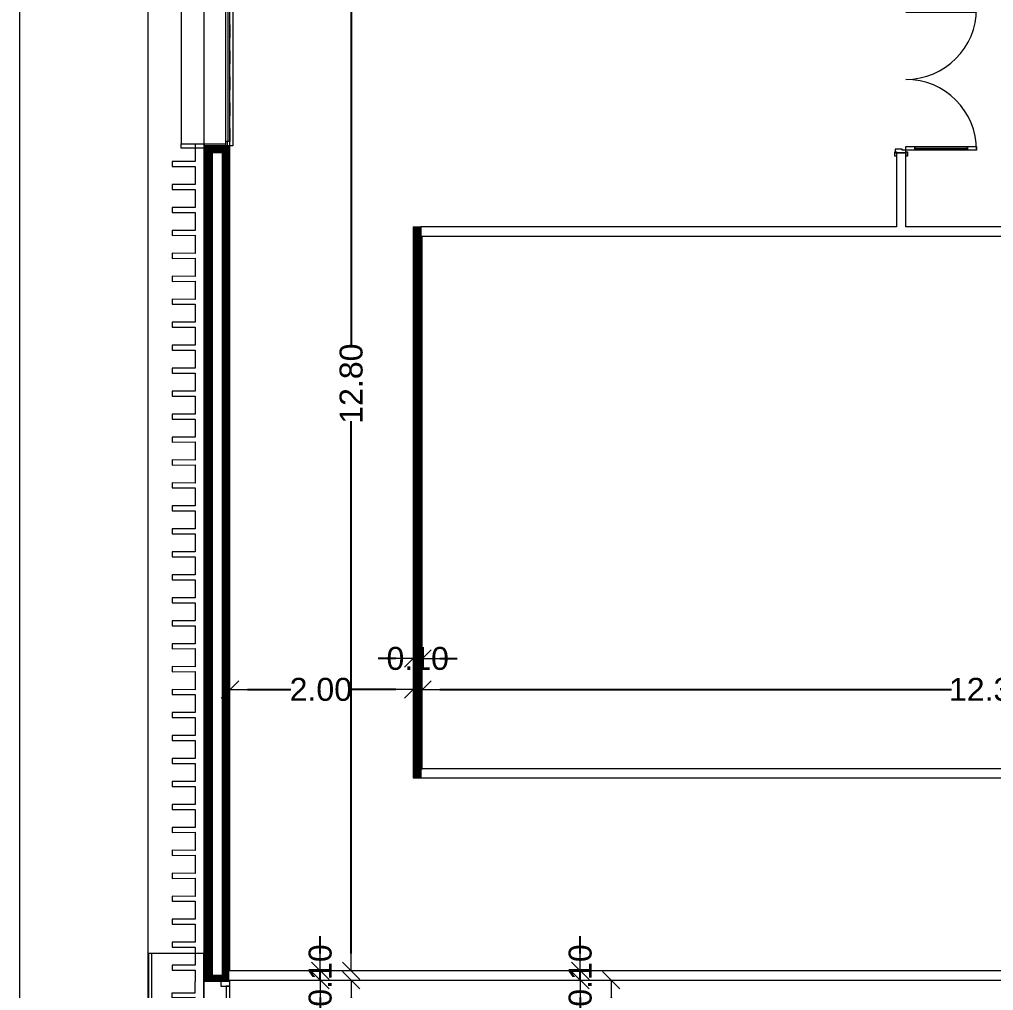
# Model space of a CAD drawing. Header units: millimetres. Extents: x -284281 to 1648660, y -821378 to -151356.
# Drawn here: x -208916 to -198307, y -245319 to -234747 of the extents above; entities that cross this region are included whole.
import ezdxf

# ---------------------------------------------------------------- set-up
doc = ezdxf.new("R2010")
doc.units = ezdxf.units.MM
doc.header["$MEASUREMENT"] = 0
doc.set_wipeout_variables(frame=1)
doc.linetypes.add('Traits', pattern=[282.222223, 141.111112, -141.111112])
doc.linetypes.add('Wipeout_Contour', pattern=[1000, 0, -1000])
doc.layers.get('Defpoints').update_dxf_attribs({"color": 250})
for name, color, linetype in [('Cotations - 1_100', 7, 'Continuous'), ('Fenêtres ARCHICAD', 7, 'Continuous'), ('Nouveau_0', 7, 'Continuous'), ('Portes ARCHICAD', 7, 'Continuous'), ('Sols_ Dalles', 7, 'Continuous'), ('Structure - Murs extérieurs', 7, 'Continuous')]:
    doc.layers.add(name, color=color, linetype=linetype)
doc.styles.add('STYLE_GENERE_2', font='arial.ttf')
doc.dimstyles.new('STYLE_GENERE__4', dxfattribs={"dimtxt": 250, "dimasz": 190, "dimexe": 0.18, "dimexo": 0.0625, "dimgap": 0, "dimtad": 0, "dimlfac": 0.001, "dimzin": 0, "dimdsep": 46, "dimtxsty": 'STYLE_GENERE_2', "dimblk": 'ARROWHEAD_6', "dimblk1": 'ARROWHEAD_6', "dimblk2": 'ARROWHEAD_6', "dimcen": 0.09, "dimse1": 1, "dimse2": 1, "dimclrd": 7, "dimclre": 7, "dimclrt": 7, "dimazin": 0, "dimtfac": 1, "dimtdec": 4, "dimtmove": 0, "dimatfit": 3, "dimfxl": 1, "dimtolj": 1, "dimtzin": 0, "dimarcsym": 0})
doc.dimstyles.new('STYLE_GENERE__5', dxfattribs={"dimtxt": 250, "dimasz": 190, "dimexe": 0.18, "dimexo": 0.0625, "dimgap": 0, "dimtad": 0, "dimtih": 1, "dimtoh": 1, "dimlfac": 0.001, "dimzin": 0, "dimdsep": 46, "dimtxsty": 'STYLE_GENERE_2', "dimblk": 'ARROWHEAD_6', "dimblk1": 'ARROWHEAD_6', "dimblk2": 'ARROWHEAD_6', "dimcen": 0.09, "dimse1": 1, "dimse2": 1, "dimclrd": 7, "dimclre": 7, "dimclrt": 7, "dimazin": 0, "dimtfac": 1, "dimtdec": 4, "dimtmove": 0, "dimatfit": 3, "dimfxl": 1, "dimtolj": 1, "dimtzin": 0, "dimarcsym": 0})
pattern_1 = [(45, (0, 175), (-55.684659, 55.684659), [0, -52.5, 0, -78.75]), (110, (175, 175), (74.000794, 26.934086), [0, -38.5, 0, -66.5])]
pattern_2 = [(45, (0, 0), (-7.0710678, 7.0710678), [])]

# ---------------------------------------------------------------- blocks, each defined once
blk = doc.blocks.new('Fenêtre 25_2')
at = {"layer": 'Fenêtres ARCHICAD', "color": 7, "linetype": 'Continuous', "lineweight": 5}
for p, q in [((-775, 480), (-825, 480)), ((-825, 480), (-825, 230)), ((-775, 480), (775, 480)), ((-775, 230), (-775, 480)), ((825, 480), (775, 480)), ((775, 480), (775, 230)), ((825, 230), (825, 480)), ((-825, 230), (-775, 230)), ((-825, 230), (-800, 230)), ((-825, 230), (-800, 230)), ((-775, 230), (-800, 230)), ((-800, 230), (-800, 0)), ((-800, 215), (-800, 230)), ((-800, 215), (-800, 230)), ((-800, 145), (-800, 215)), ((-800, 145), (-800, 215)), ((-800, 145), (-800, 215)), ((-800, 145), (-800, 215)), ((-775, 0), (-775, 230)), ((800, 230), (775, 230)), ((775, 230), (775, 0)), ((775, 230), (825, 230)), ((800, 0), (800, 230)), ((800, 215), (800, 230)), ((800, 215), (800, 230)), ((800, 230), (825, 230)), ((800, 230), (825, 230)), ((800, 145), (800, 215)), ((800, 145), (800, 215)), ((800, 145), (800, 215)), ((800, 145), (800, 215)), ((-800, 0), (-775, 0)), ((775, 0), (800, 0)), ((-800, -20), (800, -20)), ((-800, -50), (-800, -83)), ((-800, -83), (800, -83)), ((800, -83), (800, -50))]:
    blk.add_line(p, q, dxfattribs=at)
at = {"layer": 'Fenêtres ARCHICAD', "color": 7, "linetype": 'Traits', "lineweight": 5}
blk.add_line((-800, -50), (800, -50), dxfattribs=at)
at = {"color": 254, "linetype": 'Wipeout_Contour', "lineweight": 0, "ltscale": 3003.33026}
blk.add_wipeout([(-750, 0), (-750, -50), (750, -50), (750, 0)], dxfattribs=at).dxf.layer = 'Fenêtres ARCHICAD'
at = {"layer": 'Fenêtres ARCHICAD', "color": 7, "linetype": 'Continuous', "lineweight": 5}
for p, q in [((-800, 35), (-800, 145)), ((-800, 35), (-800, 145)), ((-800, 35), (-800, 145)), ((-800, 35), (-800, 145)), ((800, 35), (800, 145)), ((800, 35), (800, 145)), ((800, 35), (800, 145)), ((800, 35), (800, 145)), ((-800, 0), (-800, 35)), ((-800, 0), (-800, 35)), ((-800, 0), (-750, 0)), ((-800, -35), (-800, 0)), ((-800, -35), (-800, 0)), ((-750, 0), (-750, -50)), ((-750, 0), (750, 0)), ((750, -50), (750, 0)), ((750, 0), (800, 0)), ((800, 0), (800, 35)), ((800, 0), (800, 35)), ((800, -35), (800, 0)), ((800, -35), (800, 0)), ((-800, -50), (-800, -35)), ((-800, -50), (-800, -35)), ((-750, -50), (-800, -50)), ((-750, -25), (750, -25)), ((750, -50), (-750, -50)), ((800, -50), (750, -50)), ((800, -50), (800, -35)), ((800, -50), (800, -35))]:
    blk.add_line(p, q, dxfattribs=at)
blk = doc.blocks.new('Porte garage coulissante verticale 25')
at = {"layer": 'Portes ARCHICAD', "color": 7, "linetype": 'Continuous', "lineweight": 5}
for p, q in [((-1350, 0), (-1400, 0)), ((-1400, 0), (-1400, -100)), ((-1400, 0), (-1400, -15)), ((-1400, 0), (-1400, -15)), ((1350, 0), (-1350, 0)), ((-1350, 0), (-1350, -40)), ((-1350, -100), (-1350, 0)), ((1350, -40), (1350, 0)), ((1400, 0), (1350, 0)), ((1350, 0), (1350, -100)), ((1400, -100), (1400, 0)), ((1400, 0), (1400, -15)), ((1400, 0), (1400, -15)), ((-1400, -15), (-1400, -85)), ((-1400, -15), (-1400, -85)), ((-1400, -85), (-1400, -100)), ((-1400, -85), (-1400, -100)), ((-1400, -85), (-1400, -100)), ((-1400, -85), (-1400, -100)), ((-1400, -100), (-1350, -100)), ((-1400, -100), (-1400, -195)), ((-1400, -100), (-1400, -195)), ((-1350, -40), (1350, -40)), ((1350, -100), (1400, -100)), ((1400, -15), (1400, -85)), ((1400, -15), (1400, -85)), ((1400, -85), (1400, -100)), ((1400, -85), (1400, -100)), ((1400, -85), (1400, -100)), ((1400, -85), (1400, -100)), ((1400, -100), (1400, -195)), ((1400, -100), (1400, -195)), ((-1400, -195), (-1400, -265)), ((-1400, -195), (-1400, -265)), ((1400, -195), (1400, -265)), ((1400, -195), (1400, -265)), ((-1400, -265), (-1400, -280)), ((1400, -265), (1400, -280))]:
    blk.add_line(p, q, dxfattribs=at)
blk = doc.blocks.new('Mur_4_1', base_point=(219226, -253396))
at = {"color": 254, "linetype": 'Wipeout_Contour', "lineweight": 0, "ltscale": 1302280.262703505}
blk.add_wipeout([(219226, -245221), (219241, -245221), (219241, -236125), (219226, -236125)], dxfattribs=at)
at = {"color": 254, "linetype": 'Wipeout_Contour', "lineweight": 0, "ltscale": 1302823.003146906}
blk.add_wipeout([(219491, -236125), (219491, -245106), (219506, -245106), (219506, -236125)], dxfattribs=at)
at = {"color": 254, "linetype": 'Wipeout_Contour', "lineweight": 0, "ltscale": 1316412.341644092}
blk.add_wipeout([(219491, -245221), (219506, -245221), (219506, -245206), (219491, -245206)], dxfattribs=at)
at = {"linetype": 'Continuous', "lineweight": 5, "true_color": 0x5f5f5f}
h = blk.add_hatch(dxfattribs=at)
h.set_pattern_fill('ENDUIT_0001', color=251, style=0, pattern_type=2)
h.set_pattern_definition(pattern_1)
h.paths.add_polyline_path([(219226, -245221), (219241, -245221), (219241, -236125), (219226, -236125)])
h = blk.add_hatch(dxfattribs=at)
h.set_pattern_fill('ENDUIT_0001', color=251, style=0, pattern_type=2)
h.set_pattern_definition(pattern_1)
h.paths.add_polyline_path([(219491, -236125), (219491, -245106), (219506, -245106), (219506, -236125)])
h = blk.add_hatch(dxfattribs=at)
h.set_pattern_fill('ENDUIT_0001', color=251, style=0, pattern_type=2)
h.set_pattern_definition(pattern_1)
h.paths.add_polyline_path([(219491, -245221), (219506, -245221), (219506, -245206), (219491, -245206)])
at = {"color": 254, "linetype": 'Wipeout_Contour', "lineweight": 0, "ltscale": 1302393.879532534}
blk.add_wipeout([(219311, -236195), (219241, -236125), (219241, -245221), (219311, -245151)], dxfattribs=at)
at = {"linetype": 'Continuous', "lineweight": 5, "true_color": 0x5f5f5f}
h = blk.add_hatch(dxfattribs=at)
h.set_pattern_fill('BRIQUES_TERRE_CUITE__INT_97', color=251, style=0, pattern_type=2)
h.set_pattern_definition(pattern_2)
h.paths.add_polyline_path([(219311, -236195), (219241, -236125), (219241, -245221), (219311, -245151)])
at = {"color": 254, "linetype": 'Wipeout_Contour', "lineweight": 0, "ltscale": 1302635.501093489}
blk.add_wipeout([(219311, -236195), (219311, -245151), (219421, -245151), (219421, -236195)], dxfattribs=at)
at = {"color": 254, "linetype": 'Wipeout_Contour', "lineweight": 0, "ltscale": 1302879.807024971}
blk.add_wipeout([(219491, -236125), (219421, -236125), (219421, -245221), (219491, -245221)], dxfattribs=at)
at = {"linetype": 'Continuous', "lineweight": 5, "true_color": 0x5f5f5f}
h = blk.add_hatch(dxfattribs=at)
h.set_pattern_fill('BRIQUES_TERRE_CUITE__INT_97', color=251, style=0, pattern_type=2)
h.set_pattern_definition(pattern_2)
h.paths.add_polyline_path([(219491, -236125), (219421, -236125), (219421, -245221), (219491, -245221)])
at = {"color": 7, "linetype": 'Continuous', "lineweight": 5}
for p, q in [((219491, -245106), (219491, -236125)), ((219506, -236125), (219491, -236125)), ((219506, -245106), (219491, -245106)), ((219491, -245106), (219491, -245206)), ((219491, -245206), (219506, -245206)), ((219491, -245221), (219491, -245206)), ((219506, -245221), (219491, -245221))]:
    blk.add_line(p, q, dxfattribs=at)
at = {"color": 7, "linetype": 'Continuous', "lineweight": 5, "flags": 128}
for points in [[(219506, -245106), (219506, -236125)], [(219506, -245221), (219506, -245206)]]:
    blk.add_lwpolyline(points, dxfattribs=at)
at = {"color": 254, "linetype": 'Wipeout_Contour', "lineweight": 0, "ltscale": 1289247.892233699}
blk.add_wipeout([(219311, -236195), (219421, -236195), (219421, -236125), (219241, -236125)], dxfattribs=at)
at = {"color": 254, "linetype": 'Wipeout_Contour', "lineweight": 0, "ltscale": 1315930.026714784}
blk.add_wipeout([(219311, -245151), (219241, -245221), (219421, -245221), (219421, -245151)], dxfattribs=at)
at = {"linetype": 'Continuous', "lineweight": 5, "true_color": 0x5f5f5f}
h = blk.add_hatch(dxfattribs=at)
h.set_pattern_fill('BRIQUES_TERRE_CUITE__INT_97', color=251, style=0, pattern_type=2)
h.set_pattern_definition(pattern_2)
h.paths.add_polyline_path([(219311, -236195), (219421, -236195), (219421, -236125), (219241, -236125)])
h = blk.add_hatch(dxfattribs=at)
h.set_pattern_fill('BRIQUES_TERRE_CUITE__INT_97', color=251, style=0, pattern_type=2)
h.set_pattern_definition(pattern_2)
h.paths.add_polyline_path([(219311, -245151), (219241, -245221), (219421, -245221), (219421, -245151)])
at = {"color": 7, "linetype": 'Continuous', "lineweight": 5}
for p, q in [((219226, -236125), (219226, -236150)), ((219241, -236125), (219226, -236125)), ((219241, -236125), (219241, -245221)), ((219311, -236125), (219241, -236125)), ((219311, -236125), (219241, -236125)), ((219421, -236125), (219311, -236125)), ((219421, -236125), (219311, -236125)), ((219456, -236125), (219421, -236125)), ((219491, -236125), (219456, -236125)), ((219311, -236195), (219311, -245151)), ((219311, -236195), (219421, -236195)), ((219421, -236195), (219421, -245151)), ((219311, -245151), (219421, -245151)), ((219241, -245221), (219226, -245221)), ((219311, -245221), (219241, -245221)), ((219311, -245221), (219241, -245221)), ((219406, -245221), (219311, -245221)), ((219406, -245221), (219311, -245221)), ((219421, -245221), (219406, -245221)), ((219421, -245221), (219406, -245221)), ((219491, -245221), (219421, -245221))]:
    blk.add_line(p, q, dxfattribs=at)
at = {"color": 7, "linetype": 'Continuous', "lineweight": 5, "flags": 128}
blk.add_lwpolyline([(219226, -236125), (219226, -245221)], dxfattribs=at)
at = {"layer": 'Portes ARCHICAD', "color": 7, "linetype": 'Continuous', "lineweight": 5, "zscale": 1000, "rotation": 270}
blk.add_blockref('Porte garage coulissante verticale 25', (219506, -246621), dxfattribs=at)
at = {"layer": 'Fenêtres ARCHICAD', "color": 7, "linetype": 'Continuous', "lineweight": 5, "xscale": -1, "zscale": 1000, "rotation": 90}
blk.add_blockref('Fenêtre 25_2', (219456, -235325), dxfattribs=at)
blk = doc.blocks.new('Mur_138_1', base_point=(219226, -245206))
at = {"layer": 'Structure - Murs extérieurs', "color": 7, "linetype": 'Continuous', "lineweight": 5}
for p, q in [((219506, -245106), (219491, -245106)), ((219491, -245106), (219491, -245206)), ((219491, -245206), (219506, -245206))]:
    blk.add_line(p, q, dxfattribs=at)
at = {"layer": 'Structure - Murs extérieurs', "color": 7, "linetype": 'Continuous', "lineweight": 5, "flags": 128}
for points in [[(233861, -245106), (219506, -245106)], [(219506, -245206), (233861, -245206)]]:
    blk.add_lwpolyline(points, dxfattribs=at)
blk = doc.blocks.new('Mur_140_1', base_point=(219226, -235206))
at = {"layer": 'Structure - Murs extérieurs', "linetype": 'Continuous', "lineweight": 5, "true_color": 0x5f5f5f}
h = blk.add_hatch(dxfattribs=at)
h.set_pattern_fill('ENDUIT_0001', color=251, style=0, pattern_type=2)
h.set_pattern_definition(pattern_1)
h.paths.add_polyline_path([(219226, -235121), (219226, -235121), (219226, -235136), (219226, -235136)])
h = blk.add_hatch(dxfattribs=at)
h.set_pattern_fill('BRIQUES_TERRE_CUITE__INT_97', color=251, style=0, pattern_type=2)
h.set_pattern_definition(pattern_2)
h.paths.add_polyline_path([(219226, -235206), (219226, -235206), (219226, -235136), (219226, -235136)])
h = blk.add_hatch(dxfattribs=at)
h.set_pattern_fill('ENDUIT_0001', color=251, style=0, pattern_type=2)
h.set_pattern_definition(pattern_1)
h.paths.add_polyline_path([(219226, -235221), (219226, -235221), (219226, -235206), (219226, -235206)])
at = {"layer": 'Structure - Murs extérieurs', "color": 7, "linetype": 'Continuous', "lineweight": 5}
for p, q in [((219226, -235136), (219226, -235136)), ((219226, -235206), (219226, -235206))]:
    blk.add_line(p, q, dxfattribs=at)
at = {"layer": 'Structure - Murs extérieurs', "color": 7, "linetype": 'Continuous', "lineweight": 5, "flags": 128}
for points in [[(219226, -235121), (219226, -235121)], [(219226, -235221), (219226, -235221)]]:
    blk.add_lwpolyline(points, dxfattribs=at)
blk = doc.blocks.new('Mur_141_1', base_point=(221516, -237106))
at = {"layer": 'Structure - Murs extérieurs', "color": 7, "linetype": 'Continuous', "lineweight": 5}
for p, q in [((221586, -237006), (221586, -237091)), ((221586, -237091), (221586, -237106)), ((221586, -237106), (221601, -237106))]:
    blk.add_line(p, q, dxfattribs=at)
at = {"layer": 'Structure - Murs extérieurs', "color": 7, "linetype": 'Continuous', "lineweight": 5, "flags": 128}
for points in [[(226766, -237006), (221586, -237006)], [(233861, -237006), (226866, -237006)], [(221601, -237106), (241896, -237106)]]:
    blk.add_lwpolyline(points, dxfattribs=at)
blk = doc.blocks.new('Mur_166_1', base_point=(221516, -243006))
at = {"color": 254, "linetype": 'Wipeout_Contour', "lineweight": 0, "ltscale": 973225.053463}
blk.add_wipeout([(221501, -237006), (221516, -237021), (221516, -237006)], dxfattribs=at).dxf.layer = 'Structure - Murs extérieurs'
at = {"color": 254, "linetype": 'Wipeout_Contour', "lineweight": 0, "ltscale": 986430.862182}
blk.add_wipeout([(221501, -243006), (221516, -243006), (221516, -242991)], dxfattribs=at).dxf.layer = 'Structure - Murs extérieurs'
at = {"layer": 'Structure - Murs extérieurs', "linetype": 'Continuous', "lineweight": 5, "true_color": 0x5f5f5f}
h = blk.add_hatch(dxfattribs=at)
h.set_pattern_fill('ENDUIT_0001', color=251, style=0, pattern_type=2)
h.set_pattern_definition(pattern_1)
h.paths.add_polyline_path([(221501, -237006), (221516, -237021), (221516, -237006)])
h = blk.add_hatch(dxfattribs=at)
h.set_pattern_fill('ENDUIT_0001', color=251, style=0, pattern_type=2)
h.set_pattern_definition(pattern_1)
h.paths.add_polyline_path([(221501, -243006), (221516, -243006), (221516, -242991)])
at = {"color": 254, "linetype": 'Wipeout_Contour', "lineweight": 0, "ltscale": 1297801.44806953}
blk.add_wipeout([(221586, -237006), (221516, -237006), (221516, -237021), (221586, -237091)], dxfattribs=at).dxf.layer = 'Structure - Murs extérieurs'
at = {"color": 254, "linetype": 'Wipeout_Contour', "lineweight": 0, "ltscale": 1315290.401905245}
blk.add_wipeout([(221586, -242921), (221516, -242991), (221516, -243006), (221586, -243006)], dxfattribs=at).dxf.layer = 'Structure - Murs extérieurs'
at = {"layer": 'Structure - Murs extérieurs', "linetype": 'Continuous', "lineweight": 5, "true_color": 0x5f5f5f}
h = blk.add_hatch(dxfattribs=at)
h.set_pattern_fill('BRIQUES_TERRE_CUITE__INT_97', color=251, style=0, pattern_type=2)
h.set_pattern_definition(pattern_2)
h.paths.add_polyline_path([(221586, -237006), (221516, -237006), (221516, -237021), (221586, -237091)])
h = blk.add_hatch(dxfattribs=at)
h.set_pattern_fill('BRIQUES_TERRE_CUITE__INT_97', color=251, style=0, pattern_type=2)
h.set_pattern_definition(pattern_2)
h.paths.add_polyline_path([(221586, -242921), (221516, -242991), (221516, -243006), (221586, -243006)])
at = {"color": 254, "linetype": 'Wipeout_Contour', "lineweight": 0, "ltscale": 1306430.911029003}
blk.add_wipeout([(221501, -237006), (221501, -243006), (221516, -242991), (221516, -237021)], dxfattribs=at).dxf.layer = 'Structure - Murs extérieurs'
at = {"color": 254, "linetype": 'Wipeout_Contour', "lineweight": 0, "ltscale": 1306659.999939662}
blk.add_wipeout([(221601, -242906), (221601, -237106), (221586, -237106), (221586, -242906)], dxfattribs=at).dxf.layer = 'Structure - Murs extérieurs'
at = {"layer": 'Structure - Murs extérieurs', "linetype": 'Continuous', "lineweight": 5, "true_color": 0x5f5f5f}
h = blk.add_hatch(dxfattribs=at)
h.set_pattern_fill('ENDUIT_0001', color=251, style=0, pattern_type=2)
h.set_pattern_definition(pattern_1)
h.paths.add_polyline_path([(221501, -237006), (221501, -243006), (221516, -242991), (221516, -237021)])
h = blk.add_hatch(dxfattribs=at)
h.set_pattern_fill('ENDUIT_0001', color=251, style=0, pattern_type=2)
h.set_pattern_definition(pattern_1)
h.paths.add_polyline_path([(221601, -242906), (221601, -237106), (221586, -237106), (221586, -242906)])
at = {"color": 254, "linetype": 'Wipeout_Contour', "lineweight": 0, "ltscale": 1306545.513142773}
blk.add_wipeout([(221516, -237021), (221516, -242991), (221586, -242921), (221586, -237091)], dxfattribs=at).dxf.layer = 'Structure - Murs extérieurs'
at = {"layer": 'Structure - Murs extérieurs', "linetype": 'Continuous', "lineweight": 5, "true_color": 0x5f5f5f}
h = blk.add_hatch(dxfattribs=at)
h.set_pattern_fill('BRIQUES_TERRE_CUITE__INT_97', color=251, style=0, pattern_type=2)
h.set_pattern_definition(pattern_2)
h.paths.add_polyline_path([(221516, -237021), (221516, -242991), (221586, -242921), (221586, -237091)])
at = {"layer": 'Structure - Murs extérieurs', "color": 7, "linetype": 'Continuous', "lineweight": 5}
for p, q in [((221516, -237006), (221516, -237021)), ((221586, -237006), (221586, -237091)), ((221516, -237021), (221516, -242991)), ((221586, -237091), (221586, -237106)), ((221586, -237106), (221601, -237106)), ((221586, -242906), (221586, -237106)), ((221586, -242906), (221601, -242906)), ((221586, -242906), (221586, -242921)), ((221586, -242921), (221586, -243006)), ((221516, -242991), (221516, -243006))]:
    blk.add_line(p, q, dxfattribs=at)
at = {"layer": 'Structure - Murs extérieurs', "color": 7, "linetype": 'Continuous', "lineweight": 5, "flags": 128}
for points in [[(221501, -237006), (221516, -237006)], [(221501, -237006), (221501, -243006)], [(221516, -237006), (221586, -237006)], [(221601, -242906), (221601, -237106)], [(221501, -243006), (221516, -243006)], [(221516, -243006), (221586, -243006)]]:
    blk.add_lwpolyline(points, dxfattribs=at)
blk = doc.blocks.new('Mur_170_1', base_point=(233861, -243006))
at = {"layer": 'Structure - Murs extérieurs', "color": 7, "linetype": 'Continuous', "lineweight": 5}
for p, q in [((221586, -242906), (221601, -242906)), ((221586, -242906), (221586, -242921)), ((221586, -242921), (221586, -243006))]:
    blk.add_line(p, q, dxfattribs=at)
at = {"layer": 'Structure - Murs extérieurs', "color": 7, "linetype": 'Continuous', "lineweight": 5, "flags": 128}
for points in [[(233861, -242906), (221601, -242906)], [(221586, -243006), (233861, -243006)]]:
    blk.add_lwpolyline(points, dxfattribs=at)
blk = doc.blocks.new('Porte double 25_7')
at = {"layer": 'Portes ARCHICAD', "color": 7, "linetype": 'Continuous', "lineweight": 5}
for p, q in [((-772, 772), (-772, 672)), ((-732, 772), (-772, 772)), ((-732, 672), (-732, 772)), ((732, 672), (732, 772)), ((732, 772), (772, 772)), ((772, 772), (772, 672)), ((-772, 672), (-732, 672)), ((-752, 672), (-752, 100)), ((772, 672), (732, 672)), ((752, 672), (752, 100)), ((-837, 0), (-837, 19)), ((-837, 19), (-787, 19)), ((-787, 0), (-837, 0)), ((-800, 0), (-837, 0)), ((-800, 0), (-837, 0)), ((-772, 0), (-800, 0)), ((-800, 0), (-800, -115)), ((-800, 0), (-800, -100)), ((-800, 0), (-800, -100)), ((-787, 19), (-787, 0)), ((-732, 100), (-772, 100)), ((-772, 100), (-772, 0)), ((-772, -40), (-772, 0)), ((-772, 0), (-732, 0)), ((-732, 0), (-732, 100)), ((732, 0), (732, 100)), ((732, 100), (772, 100)), ((772, 0), (732, 0)), ((772, 100), (772, 0)), ((800, 0), (772, 0)), ((772, 0), (772, -40)), ((787, 19), (837, 19)), ((787, 0), (787, 19)), ((837, 0), (787, 0)), ((800, -115), (800, 0)), ((800, 0), (800, -100)), ((800, 0), (800, -100)), ((800, 0), (837, 0)), ((800, 0), (837, 0)), ((837, 19), (837, 0)), ((-837, -119), (-837, -100)), ((-837, -100), (-787, -100)), ((-800, -100), (-837, -100)), ((-800, -100), (-837, -100)), ((-787, -100), (-787, -119)), ((-760, -40), (-772, -40)), ((-760, -115), (-760, -40)), ((772, -40), (760, -40)), ((760, -40), (760, -115)), ((787, -100), (837, -100)), ((787, -119), (787, -100)), ((800, -100), (837, -100)), ((800, -100), (837, -100)), ((837, -100), (837, -119)), ((-787, -119), (-837, -119)), ((-800, -115), (-760, -115)), ((760, -115), (800, -115)), ((837, -119), (787, -119))]:
    blk.add_line(p, q, dxfattribs=at)
at = {"layer": 'Portes ARCHICAD', "color": 7, "linetype": 'Continuous', "lineweight": 5, "flags": 128}
for points in [[(-772, 672), (-772, 100), (-752, 100), (-752, 672)], [(-752, 672), (-752, 100), (-732, 100), (-732, 672)], [(752, 672), (752, 100), (732, 100), (732, 672)], [(772, 672), (772, 100), (752, 100), (752, 672)]]:
    blk.add_lwpolyline(points, close=True, dxfattribs=at)
at = {"layer": 'Portes ARCHICAD', "color": 7, "linetype": 'Continuous', "lineweight": 5}
for centre, start, end in [((-772, 0), 0, 90), ((772, 0), 90, 180)]:
    blk.add_arc(centre, 772, start, end, dxfattribs=at)
blk = doc.blocks.new('Mur_174_1', base_point=(226766, -237106))
at = {"layer": 'Structure - Murs extérieurs', "color": 7, "linetype": 'Continuous', "lineweight": 5}
for p, q in [((226766, -236200), (226766, -236237)), ((226866, -236200), (226766, -236200)), ((226866, -236200), (226866, -236237))]:
    blk.add_line(p, q, dxfattribs=at)
at = {"layer": 'Structure - Murs extérieurs', "color": 7, "linetype": 'Continuous', "lineweight": 5, "flags": 128}
for points in [[(226766, -236200), (226766, -237006)], [(226866, -237006), (226866, -236200)]]:
    blk.add_lwpolyline(points, dxfattribs=at)
at = {"layer": 'Portes ARCHICAD', "color": 7, "linetype": 'Continuous', "lineweight": 5, "zscale": 1000, "rotation": 270}
blk.add_blockref('Porte double 25_7', (226866, -235400), dxfattribs=at)
blk = doc.blocks.new('Loading-Equipment_Dock-shelters_NORSUD_Retractible-Gate')
at = {"color": 251, "linetype": 'Continuous', "lineweight": 5, "true_color": 0x5f5f5f, "flags": 128}
for points in [[(-1636.016, -30.00005), (-1635, -30.00005), (1635, -30.00005), (1636.016, -30.00005), (1641.756, -30.00005), (1647.626, -30.00005), (1653.553, -30.00005), (1659.454, -30.00005), (1665.239, -30.00005), (1670.814, -30.00005), (1676.084, -30.00005), (1680.962, -30.00005), (1685.37, -30.00005), (1689.244, -30.00005), (1692.538, -30.00005), (1695.224, -30.00005), (1697.296, -30.00005), (1698.762, -30.00005), (1699.648, -30.00005), (1700, -30.00005), (1699.992, 0), (1699.648, 0), (1698.762, 0), (1697.296, 0), (1695.224, 0), (1692.538, 0), (1689.244, 0), (1685.37, 0), (1680.962, 0), (1676.084, 0), (1670.814, 0), (1665.239, 0), (1659.454, 0), (1653.553, 0), (1647.626, 0), (1641.756, 0), (1636.016, 0), (1635, 0), (-1635, 0), (-1636.016, 0), (-1641.756, 0), (-1647.626, 0), (-1653.553, 0), (-1659.454, 0), (-1665.24, 0), (-1670.814, 0), (-1676.084, 0), (-1680.962, 0), (-1685.37, 0), (-1689.244, 0), (-1692.538, 0), (-1695.224, 0), (-1697.296, 0), (-1698.762, 0), (-1699.648, 0), (-1700, 0), (-1699.992, -30.00005), (-1699.648, -30.00005), (-1698.762, -30.00005), (-1697.296, -30.00005), (-1695.224, -30.00005), (-1692.538, -30.00005), (-1689.244, -30.00005), (-1685.37, -30.00005), (-1680.962, -30.00005), (-1676.084, -30.00005), (-1670.814, -30.00005), (-1665.24, -30.00005), (-1659.454, -30.00005), (-1653.553, -30.00005), (-1647.626, -30.00005), (-1641.756, -30.00005)], [(-1700, -596.3749), (1700, -596.3749), (1700, -33.00335), (-1700, -33.00335)]]:
    blk.add_lwpolyline(points, close=True, dxfattribs=at)
blk = doc.blocks.new('Tôle profilée 25_10')
at = {"color": 7, "linetype": 'Continuous', "lineweight": 5}
for p, q in [((0, 9115), (0, 8926.5)), ((-250, 8927.5), (-250, 8900)), ((0, 8926.5), (-250, 8927.5)), ((-250, 8900), (-250, 8872.5)), ((-250, 8872.5), (0, 8873.5)), ((0, 8873.5), (0, 8676.5)), ((-250, 8677.5), (-250, 8650)), ((0, 8676.5), (-250, 8677.5)), ((-250, 8650), (-250, 8622.5)), ((-250, 8622.5), (0, 8623.5)), ((0, 8623.5), (0, 8426.5)), ((-250, 8427.5), (-250, 8400)), ((0, 8426.5), (-250, 8427.5)), ((-250, 8400), (-250, 8372.5)), ((-250, 8372.5), (0, 8373.5)), ((0, 8373.5), (0, 8176.5)), ((-250, 8177.5), (-250, 8150)), ((0, 8176.5), (-250, 8177.5)), ((-250, 8150), (-250, 8122.5)), ((-250, 8122.5), (0, 8123.5)), ((0, 8123.5), (0, 7926.5)), ((-250, 7927.5), (-250, 7900)), ((0, 7926.5), (-250, 7927.5)), ((-250, 7900), (-250, 7872.5)), ((-250, 7872.5), (0, 7873.5)), ((0, 7873.5), (0, 7676.5)), ((-250, 7677.5), (-250, 7650)), ((0, 7676.5), (-250, 7677.5)), ((-250, 7650), (-250, 7622.5)), ((-250, 7622.5), (0, 7623.5)), ((0, 7623.5), (0, 7426.5)), ((-250, 7427.5), (-250, 7400)), ((0, 7426.5), (-250, 7427.5)), ((-250, 7400), (-250, 7372.5)), ((-250, 7372.5), (0, 7373.5)), ((0, 7373.5), (0, 7176.5)), ((-250, 7177.5), (-250, 7150)), ((0, 7176.5), (-250, 7177.5)), ((-250, 7150), (-250, 7122.5)), ((-250, 7122.5), (0, 7123.5)), ((0, 7123.5), (0, 6926.5)), ((-250, 6927.5), (-250, 6900)), ((0, 6926.5), (-250, 6927.5)), ((-250, 6900), (-250, 6872.5)), ((-250, 6872.5), (0, 6873.5)), ((0, 6873.5), (0, 6676.5)), ((-250, 6677.5), (-250, 6650)), ((0, 6676.5), (-250, 6677.5)), ((-250, 6650), (-250, 6622.5)), ((-250, 6622.5), (0, 6623.5)), ((0, 6623.5), (0, 6426.5)), ((-250, 6427.5), (-250, 6400)), ((0, 6426.5), (-250, 6427.5)), ((-250, 6400), (-250, 6372.5)), ((-250, 6372.5), (0, 6373.5)), ((0, 6373.5), (0, 6176.5)), ((-250, 6177.5), (-250, 6150)), ((0, 6176.5), (-250, 6177.5)), ((-250, 6150), (-250, 6122.5)), ((-250, 6122.5), (0, 6123.5)), ((0, 6123.5), (0, 5926.5)), ((-250, 5927.5), (-250, 5900)), ((0, 5926.5), (-250, 5927.5)), ((-250, 5900), (-250, 5872.5)), ((-250, 5872.5), (0, 5873.5)), ((0, 5873.5), (0, 5676.5)), ((-250, 5677.5), (-250, 5650)), ((0, 5676.5), (-250, 5677.5)), ((-250, 5650), (-250, 5622.5)), ((-250, 5622.5), (0, 5623.5)), ((0, 5623.5), (0, 5426.5)), ((-250, 5427.5), (-250, 5400)), ((0, 5426.5), (-250, 5427.5)), ((-250, 5400), (-250, 5372.5)), ((-250, 5372.5), (0, 5373.5)), ((0, 5373.5), (0, 5176.5)), ((-250, 5177.5), (-250, 5150)), ((0, 5176.5), (-250, 5177.5)), ((-250, 5150), (-250, 5122.5)), ((-250, 5122.5), (0, 5123.5)), ((0, 5123.5), (0, 4926.5)), ((-250, 4927.5), (-250, 4900)), ((0, 4926.5), (-250, 4927.5)), ((-250, 4900), (-250, 4872.5)), ((-250, 4872.5), (0, 4873.5)), ((0, 4873.5), (0, 4676.5)), ((-250, 4677.5), (-250, 4650)), ((0, 4676.5), (-250, 4677.5)), ((-250, 4650), (-250, 4622.5)), ((-250, 4622.5), (0, 4623.5)), ((0, 4623.5), (0, 4426.5)), ((-250, 4427.5), (-250, 4400)), ((0, 4426.5), (-250, 4427.5)), ((-250, 4400), (-250, 4372.5)), ((-250, 4372.5), (0, 4373.5)), ((0, 4373.5), (0, 4176.5)), ((-250, 4177.5), (-250, 4150)), ((0, 4176.5), (-250, 4177.5)), ((-250, 4150), (-250, 4122.5)), ((-250, 4122.5), (0, 4123.5)), ((0, 4123.5), (0, 3926.5)), ((-250, 3927.5), (-250, 3900)), ((0, 3926.5), (-250, 3927.5)), ((-250, 3900), (-250, 3872.5)), ((-250, 3872.5), (0, 3873.5)), ((0, 3873.5), (0, 3676.5)), ((-250, 3677.5), (-250, 3650)), ((0, 3676.5), (-250, 3677.5)), ((-250, 3650), (-250, 3622.5)), ((-250, 3622.5), (0, 3623.5)), ((0, 3623.5), (0, 3426.5)), ((-250, 3427.5), (-250, 3400)), ((0, 3426.5), (-250, 3427.5)), ((-250, 3400), (-250, 3372.5)), ((-250, 3372.5), (0, 3373.5)), ((0, 3373.5), (0, 3176.5)), ((-250, 3177.5), (-250, 3150)), ((0, 3176.5), (-250, 3177.5)), ((-250, 3150), (-250, 3122.5)), ((-250, 3122.5), (0, 3123.5)), ((0, 3123.5), (0, 2926.5)), ((-250, 2927.5), (-250, 2900)), ((0, 2926.5), (-250, 2927.5)), ((-250, 2900), (-250, 2872.5)), ((-250, 2872.5), (0, 2873.5)), ((0, 2873.5), (0, 2676.5)), ((-250, 2677.5), (-250, 2650)), ((0, 2676.5), (-250, 2677.5)), ((-250, 2650), (-250, 2622.5)), ((-250, 2622.5), (0, 2623.5)), ((0, 2623.5), (0, 2426.5)), ((-250, 2427.5), (-250, 2400)), ((0, 2426.5), (-250, 2427.5)), ((-250, 2400), (-250, 2372.5)), ((-250, 2372.5), (0, 2373.5)), ((0, 2373.5), (0, 2176.5)), ((-250, 2177.5), (-250, 2150)), ((0, 2176.5), (-250, 2177.5)), ((-250, 2150), (-250, 2122.5)), ((-250, 2122.5), (0, 2123.5)), ((0, 2123.5), (0, 1926.5)), ((-250, 1927.5), (-250, 1900)), ((0, 1926.5), (-250, 1927.5)), ((-250, 1900), (-250, 1872.5)), ((-250, 1872.5), (0, 1873.5)), ((0, 1873.5), (0, 1676.5)), ((-250, 1677.5), (-250, 1650)), ((0, 1676.5), (-250, 1677.5)), ((-250, 1650), (-250, 1622.5)), ((-250, 1622.5), (0, 1623.5)), ((0, 1623.5), (0, 1426.5)), ((-250, 1427.5), (-250, 1400)), ((0, 1426.5), (-250, 1427.5)), ((-250, 1400), (-250, 1372.5)), ((-250, 1372.5), (0, 1373.5)), ((0, 1373.5), (0, 1176.5)), ((-250, 1177.5), (-250, 1150)), ((0, 1176.5), (-250, 1177.5)), ((-250, 1150), (-250, 1122.5)), ((-250, 1122.5), (0, 1123.5)), ((0, 1123.5), (0, 926.5)), ((-250, 927.5), (-250, 900)), ((0, 926.5), (-250, 927.5)), ((-250, 900), (-250, 872.5)), ((-250, 872.5), (0, 873.5)), ((0, 873.5), (0, 676.5)), ((-250, 677.5), (-250, 650)), ((0, 676.5), (-250, 677.5)), ((-250, 650), (-250, 622.5)), ((-250, 622.5), (0, 623.5)), ((0, 623.5), (0, 426.5)), ((-250, 427.5), (-250, 400)), ((0, 426.5), (-250, 427.5)), ((-250, 400), (-250, 372.5)), ((-250, 372.5), (0, 373.5)), ((0, 373.5), (0, 176.5)), ((-250, 177.5), (-250, 150)), ((0, 176.5), (-250, 177.5)), ((-250, 150), (-250, 122.5)), ((-250, 122.5), (0, 123.5)), ((0, 123.5), (0, 0))]:
    blk.add_line(p, q, dxfattribs=at)
blk = doc.blocks.new('Tôle profilée 25_45')
at = {"color": 7, "linetype": 'Continuous', "lineweight": 5}
for p, q in [((0, 2800), (0, 2676.5)), ((-250, 2677.5), (-250, 2650)), ((0, 2676.5), (-250, 2677.5)), ((-250, 2650), (-250, 2622.5)), ((-250, 2622.5), (0, 2623.5)), ((0, 2623.5), (0, 2426.5)), ((-250, 2427.5), (-250, 2400)), ((0, 2426.5), (-250, 2427.5)), ((-250, 2400), (-250, 2372.5)), ((-250, 2372.5), (0, 2373.5)), ((0, 2373.5), (0, 2176.5)), ((-250, 2177.5), (-250, 2150)), ((0, 2176.5), (-250, 2177.5)), ((-250, 2150), (-250, 2122.5)), ((-250, 2122.5), (0, 2123.5)), ((0, 2123.5), (0, 1926.5)), ((-250, 1927.5), (-250, 1900)), ((0, 1926.5), (-250, 1927.5)), ((-250, 1900), (-250, 1872.5)), ((-250, 1872.5), (0, 1873.5)), ((0, 1873.5), (0, 1676.5)), ((-250, 1677.5), (-250, 1650)), ((0, 1676.5), (-250, 1677.5)), ((-250, 1650), (-250, 1622.5)), ((-250, 1622.5), (0, 1623.5)), ((0, 1623.5), (0, 1426.5)), ((-250, 1427.5), (-250, 1400)), ((0, 1426.5), (-250, 1427.5)), ((-250, 1400), (-250, 1372.5)), ((-250, 1372.5), (0, 1373.5)), ((0, 1373.5), (0, 1176.5)), ((-250, 1177.5), (-250, 1150)), ((0, 1176.5), (-250, 1177.5)), ((-250, 1150), (-250, 1122.5)), ((-250, 1122.5), (0, 1123.5)), ((0, 1123.5), (0, 926.5)), ((-250, 927.5), (-250, 900)), ((0, 926.5), (-250, 927.5)), ((-250, 900), (-250, 872.5)), ((-250, 872.5), (0, 873.5)), ((0, 873.5), (0, 676.5)), ((-250, 677.5), (-250, 650)), ((0, 676.5), (-250, 677.5)), ((-250, 650), (-250, 622.5)), ((-250, 622.5), (0, 623.5)), ((0, 623.5), (0, 426.5)), ((-250, 427.5), (-250, 400)), ((0, 426.5), (-250, 427.5)), ((-250, 400), (-250, 372.5)), ((-250, 372.5), (0, 373.5)), ((0, 373.5), (0, 176.5)), ((-250, 177.5), (-250, 150)), ((0, 176.5), (-250, 177.5)), ((-250, 150), (-250, 122.5)), ((-250, 122.5), (0, 123.5)), ((0, 123.5), (0, 0))]:
    blk.add_line(p, q, dxfattribs=at)
blk = doc.blocks.new('ARROWHEAD_6')
at = {"color": 0, "linetype": 'Continuous', "lineweight": 0}
for p, q in [((0, 0), (-1, 0)), ((-0.5, -0.5), (0.5, 0.5))]:
    blk.add_line(p, q, dxfattribs=at)
blk = doc.blocks.new('*D1207')
at = {"layer": 'Cotations - 1_100', "color": 7, "linetype": 'Continuous', "lineweight": -2, "transparency": 16777216}
for p, q in [((-206434, -242042), (-205961, -242042)), ((-204819, -242042), (-205308, -242042))]:
    blk.add_line(p, q, dxfattribs=at)
at = {"layer": 'Defpoints', "color": 0, "linetype": 'Continuous', "transparency": 16777216}
for p in [(-204629, -240006), (-204629, -242042), (-206624, -253116)]:
    blk.add_point(p, dxfattribs=at)
at = {"layer": 'Cotations - 1_100', "color": 7, "linetype": 'Continuous', "lineweight": -2, "transparency": 16777216, "xscale": 190, "yscale": 190, "zscale": 190, "rotation": 180}
blk.add_blockref('ARROWHEAD_6', (-206624, -242042), dxfattribs=at)
at = {"layer": 'Cotations - 1_100', "color": 7, "linetype": 'Continuous', "lineweight": -2, "transparency": 16777216, "xscale": 190, "yscale": 190, "zscale": 190}
blk.add_blockref('ARROWHEAD_6', (-204629, -242042), dxfattribs=at)
at = {"layer": 'Cotations - 1_100', "color": 7, "linetype": 'Continuous', "lineweight": 5, "transparency": 16777216, "insert": (-205634, -242042), "char_height": 250, "attachment_point": 5, "style": 'STYLE_GENERE_2'}
blk.add_mtext('\\A1;2.00', dxfattribs=at)
blk = doc.blocks.new('*D1298')
at = {"layer": 'Cotations - 1_100', "color": 7, "linetype": 'Continuous', "lineweight": -2, "transparency": 16777216}
for p, q in [((-204819, -241705), (-205009, -241705)), ((-204629, -241705), (-204529, -241705)), ((-204339, -241705), (-204149, -241705))]:
    blk.add_line(p, q, dxfattribs=at)
at = {"layer": 'Defpoints', "color": 0, "linetype": 'Continuous', "transparency": 16777216}
for p in [(-204629, -240006), (-204529, -240006), (-204529, -241705)]:
    blk.add_point(p, dxfattribs=at)
at = {"layer": 'Cotations - 1_100', "color": 7, "linetype": 'Continuous', "lineweight": -2, "transparency": 16777216, "xscale": 190, "yscale": 190, "zscale": 190}
blk.add_blockref('ARROWHEAD_6', (-204629, -241705), dxfattribs=at)
at = {"layer": 'Cotations - 1_100', "color": 7, "linetype": 'Continuous', "lineweight": -2, "transparency": 16777216, "xscale": 190, "yscale": 190, "zscale": 190, "rotation": 180}
blk.add_blockref('ARROWHEAD_6', (-204529, -241705), dxfattribs=at)
at = {"layer": 'Cotations - 1_100', "color": 7, "linetype": 'Continuous', "lineweight": 5, "transparency": 16777216, "insert": (-204579, -241705), "char_height": 250, "attachment_point": 5, "style": 'STYLE_GENERE_2'}
blk.add_mtext('\\A1;0.10', dxfattribs=at)
blk = doc.blocks.new('*D1299')
at = {"layer": 'Cotations - 1_100', "color": 7, "linetype": 'Continuous', "lineweight": -2, "transparency": 16777216}
for p, q in [((-204339, -242042), (-198766, -242042)), ((-192358, -242042), (-197946, -242042))]:
    blk.add_line(p, q, dxfattribs=at)
at = {"layer": 'Defpoints', "color": 0, "linetype": 'Continuous', "transparency": 16777216}
for p in [(-204529, -240006), (-192168, -242042), (-192168, -245456)]:
    blk.add_point(p, dxfattribs=at)
at = {"layer": 'Cotations - 1_100', "color": 7, "linetype": 'Continuous', "lineweight": -2, "transparency": 16777216, "xscale": 190, "yscale": 190, "zscale": 190, "rotation": 180}
blk.add_blockref('ARROWHEAD_6', (-204529, -242042), dxfattribs=at)
at = {"layer": 'Cotations - 1_100', "color": 7, "linetype": 'Continuous', "lineweight": -2, "transparency": 16777216, "xscale": 190, "yscale": 190, "zscale": 190}
blk.add_blockref('ARROWHEAD_6', (-192168, -242042), dxfattribs=at)
at = {"layer": 'Cotations - 1_100', "color": 7, "linetype": 'Continuous', "lineweight": 5, "transparency": 16777216, "insert": (-198356, -242042), "char_height": 250, "attachment_point": 5, "style": 'STYLE_GENERE_2'}
blk.add_mtext('\\A1;12.36', dxfattribs=at)
blk = doc.blocks.new('*D1296')
at = {"layer": 'Cotations - 1_100', "color": 7, "linetype": 'Continuous', "lineweight": -2, "transparency": 16777216}
for p, q in [((-205303, -245396), (-205303, -248869)), ((-205303, -252926), (-205303, -249468))]:
    blk.add_line(p, q, dxfattribs=at)
at = {"layer": 'Defpoints', "color": 0, "linetype": 'Continuous', "transparency": 16777216}
for p in [(-205303, -245206), (-194404, -245206), (-206624, -253116)]:
    blk.add_point(p, dxfattribs=at)
at = {"layer": 'Cotations - 1_100', "color": 7, "linetype": 'Continuous', "lineweight": -2, "transparency": 16777216, "xscale": 190, "yscale": 190, "zscale": 190}
for p, rotation in [((-205303, -245206), 90), ((-205303, -253116), 270)]:
    blk.add_blockref('ARROWHEAD_6', p, dxfattribs=dict(at, rotation=rotation))
at = {"layer": 'Cotations - 1_100', "color": 7, "linetype": 'Continuous', "lineweight": 5, "transparency": 16777216, "insert": (-205303, -249168), "char_height": 250, "attachment_point": 5, "rotation": 90, "style": 'STYLE_GENERE_2'}
blk.add_mtext('\\A1;7.91', dxfattribs=at)
blk = doc.blocks.new('*D1297')
at = {"layer": 'Cotations - 1_100', "color": 7, "linetype": 'Continuous', "lineweight": -2, "transparency": 16777216}
for p, q in [((-205640, -244916), (-205640, -244726)), ((-205640, -245206), (-205640, -245106)), ((-205640, -245396), (-205640, -245586))]:
    blk.add_line(p, q, dxfattribs=at)
at = {"layer": 'Defpoints', "color": 0, "linetype": 'Continuous', "transparency": 16777216}
for p in [(-205640, -245106), (-194404, -245106), (-194404, -245206)]:
    blk.add_point(p, dxfattribs=at)
at = {"layer": 'Cotations - 1_100', "color": 7, "linetype": 'Continuous', "lineweight": -2, "transparency": 16777216, "xscale": 190, "yscale": 190, "zscale": 190}
for p, rotation in [((-205640, -245106), 270), ((-205640, -245206), 90)]:
    blk.add_blockref('ARROWHEAD_6', p, dxfattribs=dict(at, rotation=rotation))
at = {"layer": 'Cotations - 1_100', "color": 7, "linetype": 'Continuous', "lineweight": 5, "transparency": 16777216, "insert": (-205640, -245156), "char_height": 250, "attachment_point": 5, "rotation": 90, "style": 'STYLE_GENERE_2'}
blk.add_mtext('\\A1;0.10', dxfattribs=at)
blk = doc.blocks.new('*D1320')
at = {"layer": 'Cotations - 1_100', "color": 7, "linetype": 'Continuous', "lineweight": -2, "transparency": 16777216}
for p, q in [((-205303, -232493), (-205303, -238302)), ((-205303, -244916), (-205303, -239122))]:
    blk.add_line(p, q, dxfattribs=at)
at = {"layer": 'Defpoints', "color": 0, "linetype": 'Continuous', "transparency": 16777216}
for p in [(-205326, -232303), (-205303, -232303), (-194404, -245106)]:
    blk.add_point(p, dxfattribs=at)
at = {"layer": 'Cotations - 1_100', "color": 7, "linetype": 'Continuous', "lineweight": -2, "transparency": 16777216, "xscale": 190, "yscale": 190, "zscale": 190}
for p, rotation in [((-205303, -232303), 90), ((-205303, -245106), 270)]:
    blk.add_blockref('ARROWHEAD_6', p, dxfattribs=dict(at, rotation=rotation))
at = {"layer": 'Cotations - 1_100', "color": 7, "linetype": 'Continuous', "lineweight": 5, "transparency": 16777216, "insert": (-205303, -238712), "char_height": 250, "attachment_point": 5, "rotation": 90, "style": 'STYLE_GENERE_2'}
blk.add_mtext('\\A1;12.80', dxfattribs=at)
blk = doc.blocks.new('*D1342')
at = {"layer": 'Cotations - 1_100', "color": 7, "linetype": 'Continuous', "lineweight": -2, "transparency": 16777216}
for p, q in [((-202471, -245396), (-202471, -246287)), ((-202471, -247816), (-202471, -246940))]:
    blk.add_line(p, q, dxfattribs=at)
at = {"layer": 'Defpoints', "color": 0, "linetype": 'Continuous', "transparency": 16777216}
for p in [(-202471, -245206), (-194404, -245206), (-206624, -248006)]:
    blk.add_point(p, dxfattribs=at)
at = {"layer": 'Cotations - 1_100', "color": 7, "linetype": 'Continuous', "lineweight": -2, "transparency": 16777216, "xscale": 190, "yscale": 190, "zscale": 190}
for p, rotation in [((-202471, -245206), 90), ((-202471, -248006), 270)]:
    blk.add_blockref('ARROWHEAD_6', p, dxfattribs=dict(at, rotation=rotation))
at = {"layer": 'Cotations - 1_100', "color": 7, "linetype": 'Continuous', "lineweight": 5, "transparency": 16777216, "insert": (-202471, -246613), "char_height": 250, "attachment_point": 5, "rotation": 90, "style": 'STYLE_GENERE_2'}
blk.add_mtext('\\A1;2.80', dxfattribs=at)
blk = doc.blocks.new('*D1343')
at = {"layer": 'Cotations - 1_100', "color": 7, "linetype": 'Continuous', "lineweight": -2, "transparency": 16777216}
for p, q in [((-202808, -244916), (-202808, -244726)), ((-202808, -245206), (-202808, -245106)), ((-202808, -245396), (-202808, -245586))]:
    blk.add_line(p, q, dxfattribs=at)
at = {"layer": 'Defpoints', "color": 0, "linetype": 'Continuous', "transparency": 16777216}
for p in [(-202808, -245106), (-194404, -245106), (-194404, -245206)]:
    blk.add_point(p, dxfattribs=at)
at = {"layer": 'Cotations - 1_100', "color": 7, "linetype": 'Continuous', "lineweight": -2, "transparency": 16777216, "xscale": 190, "yscale": 190, "zscale": 190}
for p, rotation in [((-202808, -245106), 270), ((-202808, -245206), 90)]:
    blk.add_blockref('ARROWHEAD_6', p, dxfattribs=dict(at, rotation=rotation))
at = {"layer": 'Cotations - 1_100', "color": 7, "linetype": 'Continuous', "lineweight": 5, "transparency": 16777216, "insert": (-202808, -245156), "char_height": 250, "attachment_point": 5, "rotation": 90, "style": 'STYLE_GENERE_2'}
blk.add_mtext('\\A1;0.10', dxfattribs=at)

msp = doc.modelspace()

# ---------------------------------------------------------------- linework, layer by layer
at = {"layer": 'Sols_ Dalles', "color": 250, "linetype": 'Continuous', "lineweight": 5, "true_color": 0x1f1f1f}
msp.add_lwpolyline([(-208916.38387, -189719.45234), (-208916.38387, -253304.45116), (-208916.38387, -253324.45234), (-207516.38387, -253324.45234), (-207516.38387, -253304.45116), (-207516.38387, -188319.45234)], dxfattribs=at)

# ---------------------------------------------------------------- block references
at = {"color": 7, "lineweight": 5}
msp.add_blockref('Mur_4_1', (-206903.78973, -253395.57129), dxfattribs=at)
at = {"layer": 'Structure - Murs extérieurs', "color": 7, "lineweight": 5}
for name, p in [('Mur_174_1', (-199363.29814, -237105.57129)), ('Mur_141_1', (-204613.78973, -237105.57129))]:
    msp.add_blockref(name, p, dxfattribs=at)

# ---------------------------------------------------------------- dimensions: what is measured, and where the dimension line sits
at = {"layer": 'Cotations - 1_100', "color": 7, "linetype": 'Continuous', "lineweight": 5}
for base, picture, middle in [((-205640.47815, -245105.57129), '*D1297', (-205640.47815, -245155.57129)), ((-202808.04473, -245105.57129), '*D1343', (-202808.04473, -245155.57129))]:
    dim = msp.add_linear_dim(base=base, p1=(-194403.54393, -245205.57129), p2=(-194403.54393, -245105.57129), angle=90, dimstyle='STYLE_GENERE__4', dxfattribs=at)
    dim.commit()
    dim.dimension.update_dxf_attribs({"geometry": picture, "text_midpoint": middle, "dimtype": 160, "text_rotation": 90})

# ---------------------------------------------------------------- next in the draw order: block references
at = {"color": 7, "linetype": 'Continuous', "lineweight": 5, "zscale": 1000}
msp.add_blockref('Tôle profilée 25_10', (-207003.78973, -245220.57129), dxfattribs=at)
at = {"color": 251, "linetype": 'Continuous', "lineweight": 5, "true_color": 0x5f5f5f, "xscale": -1, "zscale": 1000, "rotation": 90}
msp.add_blockref('Loading-Equipment_Dock-shelters_NORSUD_Retractible-Gate', (-207509.28707, -246612.44113), dxfattribs=at)
at = {"color": 7, "linetype": 'Continuous', "lineweight": 5, "xscale": -1, "zscale": 1000, "rotation": 180}
msp.add_blockref('Tôle profilée 25_45', (-207003.78973, -245220.57129), dxfattribs=at)
at = {"layer": 'Structure - Murs extérieurs', "color": 211, "lineweight": 5, "true_color": 0xfe55ff}
for name, p in [('Mur_140_1', (-206903.78973, -235205.57129)), ('Mur_166_1', (-204613.78973, -243005.57129))]:
    msp.add_blockref(name, p, dxfattribs=at)
at = {"layer": 'Structure - Murs extérieurs', "color": 7, "lineweight": 5}
msp.add_blockref('Mur_138_1', (-206903.78973, -245205.57129), dxfattribs=at)

# ---------------------------------------------------------------- next in the draw order: dimensions: what is measured, and where the dimension line sits
at = {"layer": 'Cotations - 1_100', "color": 7, "linetype": 'Continuous', "lineweight": 5}
for base, p1, picture, middle in [((-205302.97815, -245205.57129), (-206623.78973, -253115.57129), '*D1296', (-205302.97815, -249168.43753)), ((-202470.54473, -245205.57129), (-206623.78973, -248005.57129), '*D1342', (-202470.54473, -246613.43753))]:
    dim = msp.add_linear_dim(base=base, p1=p1, p2=(-194403.54393, -245205.57129), angle=90, dimstyle='STYLE_GENERE__4', dxfattribs=at)
    dim.commit()
    dim.dimension.update_dxf_attribs({"geometry": picture, "text_midpoint": middle, "dimtype": 160, "text_rotation": 90})

# ---------------------------------------------------------------- next in the draw order: linework, layer by layer
at = {"layer": 'Nouveau_0', "color": 7, "linetype": 'Continuous', "lineweight": 5}
msp.add_lwpolyline([(-181903.29814, -173395.57011), (-181903.29814, -253395.57011), (-206903.29814, -253395.57011), (-206903.29814, -173395.57011)], close=True, dxfattribs=at)

# ---------------------------------------------------------------- next in the draw order: block references
at = {"layer": 'Structure - Murs extérieurs', "color": 7, "lineweight": 5}
msp.add_blockref('Mur_170_1', (-192268.29814, -243005.57129), dxfattribs=at)

# ---------------------------------------------------------------- next in the draw order: dimensions: what is measured, and where the dimension line sits
at = {"layer": 'Cotations - 1_100', "color": 7, "linetype": 'Continuous', "lineweight": 5}
dim = msp.add_linear_dim(base=(-205302.97815, -232303.387), p1=(-194403.54393, -245105.57129), p2=(-205326.15807, -232303.387), angle=90, dimstyle='STYLE_GENERE__4', dxfattribs=at)
dim.commit()
dim.dimension.update_dxf_attribs({"geometry": '*D1320', "text_midpoint": (-205302.97815, -238711.90668), "dimtype": 160, "text_rotation": 90})
for base, p1, p2, picture, middle in [((-204628.7897327353, -242042.238420077), (-206623.7897327353, -253115.5712908681), (-204628.7897327353, -240005.5712908678), '*D1207', (-205634.1559727121, -242042.238420077)), ((-204528.78973, -241704.73842), (-204628.78973, -240005.57129), (-204528.78973, -240005.57129), '*D1298', (-204578.78973, -241704.73842)), ((-192168.29814, -242042.23842), (-204528.78973, -240005.57129), (-192168.29814, -245455.57132), '*D1299', (-198355.97147, -242042.23842))]:
    dim = msp.add_linear_dim(base=base, p1=p1, p2=p2, dimstyle='STYLE_GENERE__5', dxfattribs=at)
    dim.commit()
    dim.dimension.update_dxf_attribs({"geometry": picture, "text_midpoint": middle, "dimtype": 160})

doc.saveas('drawing.dxf')
